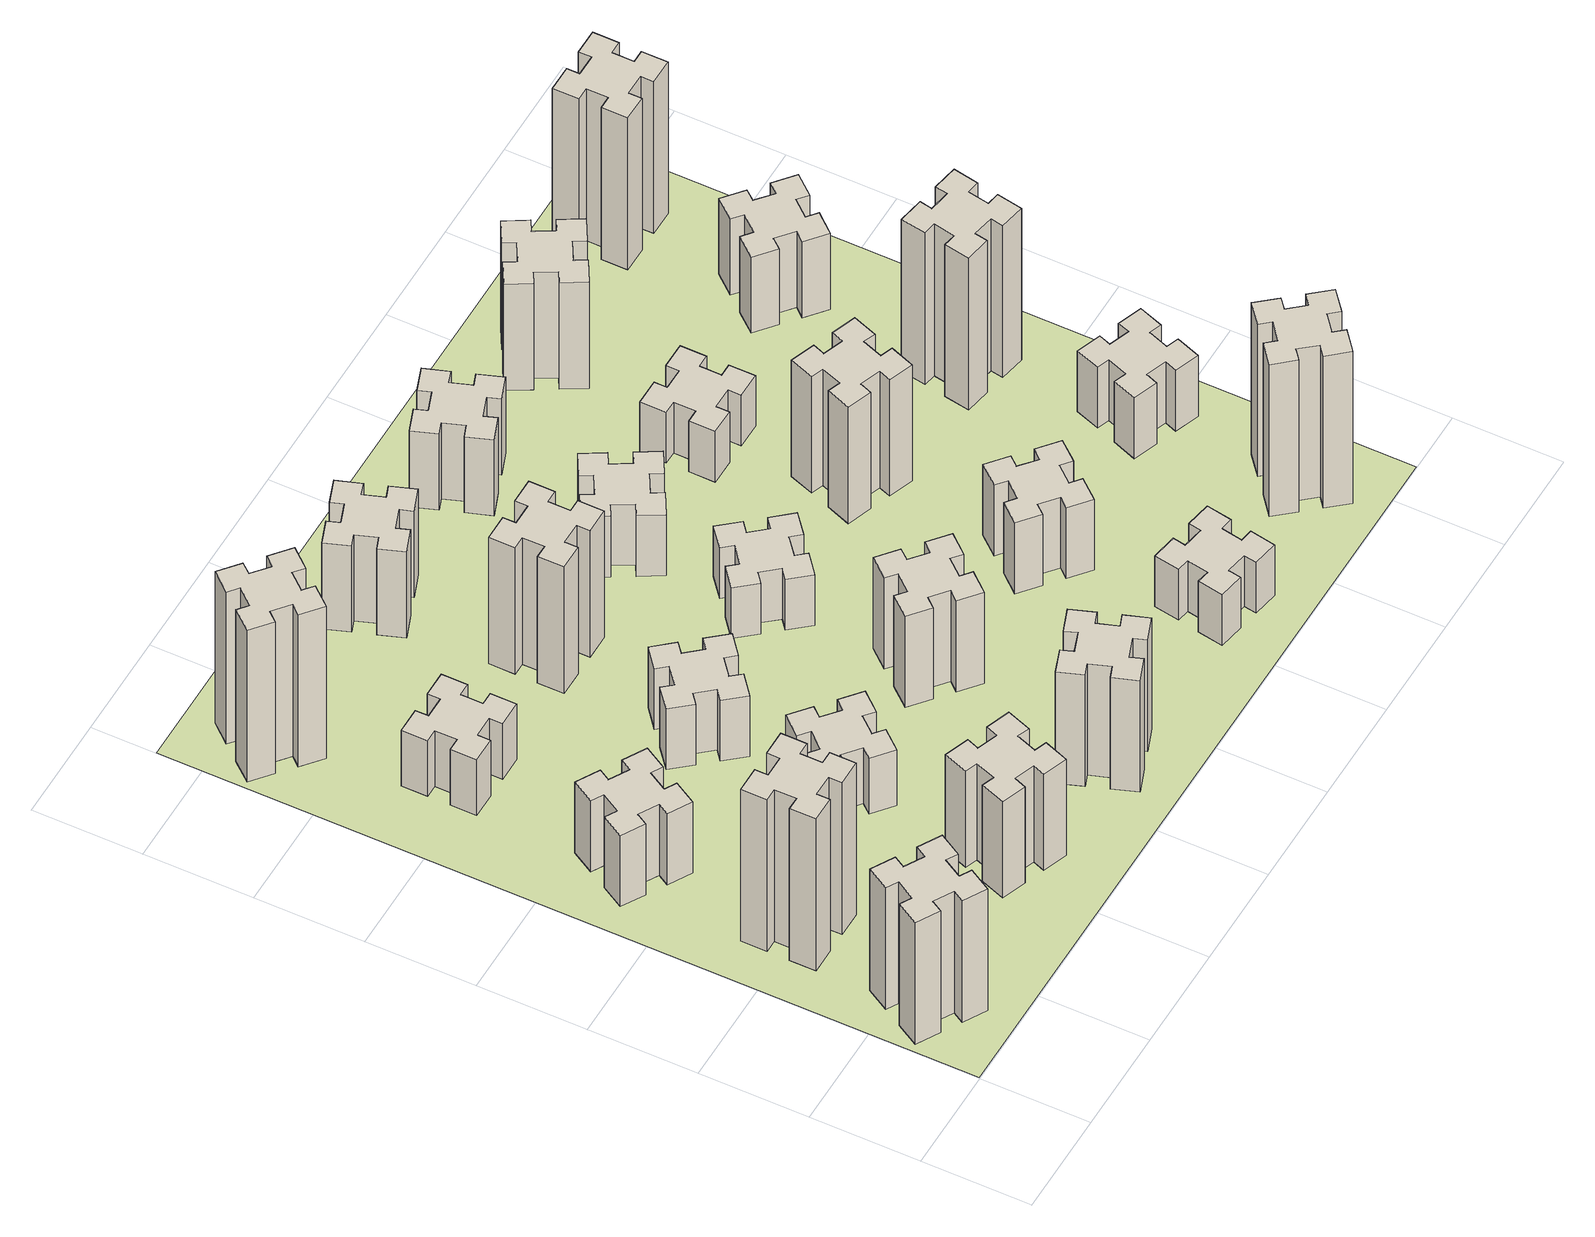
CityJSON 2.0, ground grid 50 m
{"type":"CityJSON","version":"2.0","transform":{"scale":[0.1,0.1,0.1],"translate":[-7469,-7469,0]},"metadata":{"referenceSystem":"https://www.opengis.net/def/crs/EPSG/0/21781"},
"CityObjects":{
"building1":{"type":"Building","attributes":{"class":"1000","function":"1000","usage":"1000","yearOfConstruction":2016,"roofType":"1000","measuredHeight":72,"storeysAboveGround":30,"storeysBelowGround":0},"geometry":[{"type":"Solid","lod":"1","boundaries":[[[[0,1,2,3,4,5,6,7,8,9,10,11,12,13,14,15,16,17,18,19]],[[17,16,20,21]],[[16,15,22,20]],[[15,14,23,22]],[[14,13,24,23]],[[13,12,25,24]],[[12,11,26,25]],[[11,10,27,26]],[[10,9,28,27]],[[9,8,29,28]],[[8,7,30,29]],[[7,6,31,30]],[[6,5,32,31]],[[5,4,33,32]],[[4,3,34,33]],[[3,2,35,34]],[[2,1,36,35]],[[1,0,37,36]],[[0,19,38,37]],[[19,18,39,38]],[[18,17,21,39]],[[24,25,26,27,28,29,30,31,32,33,34,35,36,37,38,39,21,20,22,23]]]]}]},
"building2":{"type":"Building","attributes":{"class":"1000","function":"1000","usage":"1000","yearOfConstruction":2016,"roofType":"1000","measuredHeight":90,"storeysAboveGround":30,"storeysBelowGround":0},"geometry":[{"type":"Solid","lod":"1","boundaries":[[[[40,41,42,43,44,45,46,47,48,49,50,51,52,53,54,55,56,57,58,59]],[[57,56,60,61]],[[56,55,62,60]],[[55,54,63,62]],[[54,53,64,63]],[[53,52,65,64]],[[52,51,66,65]],[[51,50,67,66]],[[50,49,68,67]],[[49,48,69,68]],[[48,47,70,69]],[[47,46,71,70]],[[46,45,72,71]],[[45,44,73,72]],[[44,43,74,73]],[[43,42,75,74]],[[42,41,76,75]],[[41,40,77,76]],[[40,59,78,77]],[[59,58,79,78]],[[58,57,61,79]],[[64,65,66,67,68,69,70,71,72,73,74,75,76,77,78,79,61,60,62,63]]]]}]},
"building3":{"type":"Building","attributes":{"class":"1000","function":"1000","usage":"1000","yearOfConstruction":2016,"roofType":"1000","measuredHeight":42,"storeysAboveGround":30,"storeysBelowGround":0},"geometry":[{"type":"Solid","lod":"1","boundaries":[[[[80,81,82,83,84,85,86,87,88,89,90,91,92,93,94,95,96,97,98,99]],[[97,96,100,101]],[[96,95,102,100]],[[95,94,103,102]],[[94,93,104,103]],[[93,92,105,104]],[[92,91,106,105]],[[91,90,107,106]],[[90,89,108,107]],[[89,88,109,108]],[[88,87,110,109]],[[87,86,111,110]],[[86,85,112,111]],[[85,84,113,112]],[[84,83,114,113]],[[83,82,115,114]],[[82,81,116,115]],[[81,80,117,116]],[[80,99,118,117]],[[99,98,119,118]],[[98,97,101,119]],[[104,105,106,107,108,109,110,111,112,113,114,115,116,117,118,119,101,100,102,103]]]]}]},
"building4":{"type":"Building","attributes":{"class":"1000","function":"1000","usage":"1000","yearOfConstruction":2016,"roofType":"1000","measuredHeight":33,"storeysAboveGround":30,"storeysBelowGround":0},"geometry":[{"type":"Solid","lod":"1","boundaries":[[[[120,121,122,123,124,125,126,127,128,129,130,131,132,133,134,135,136,137,138,139]],[[137,136,140,141]],[[136,135,142,140]],[[135,134,143,142]],[[134,133,144,143]],[[133,132,145,144]],[[132,131,146,145]],[[131,130,147,146]],[[130,129,148,147]],[[129,128,149,148]],[[128,127,150,149]],[[127,126,151,150]],[[126,125,152,151]],[[125,124,153,152]],[[124,123,154,153]],[[123,122,155,154]],[[122,121,156,155]],[[121,120,157,156]],[[120,139,158,157]],[[139,138,159,158]],[[138,137,141,159]],[[144,145,146,147,148,149,150,151,152,153,154,155,156,157,158,159,141,140,142,143]]]]}]},
"building5":{"type":"Building","attributes":{"class":"1000","function":"1000","usage":"1000","yearOfConstruction":2016,"roofType":"1000","measuredHeight":57,"storeysAboveGround":30,"storeysBelowGround":0},"geometry":[{"type":"Solid","lod":"1","boundaries":[[[[160,161,162,163,164,165,166,167,168,169,170,171,172,173,174,175,176,177,178,179]],[[177,176,180,181]],[[176,175,182,180]],[[175,174,183,182]],[[174,173,184,183]],[[173,172,185,184]],[[172,171,186,185]],[[171,170,187,186]],[[170,169,188,187]],[[169,168,189,188]],[[168,167,190,189]],[[167,166,191,190]],[[166,165,192,191]],[[165,164,193,192]],[[164,163,194,193]],[[163,162,195,194]],[[162,161,196,195]],[[161,160,197,196]],[[160,179,198,197]],[[179,178,199,198]],[[178,177,181,199]],[[184,185,186,187,188,189,190,191,192,193,194,195,196,197,198,199,181,180,182,183]]]]}]},
"building6":{"type":"Building","attributes":{"class":"1000","function":"1000","usage":"1000","yearOfConstruction":2016,"roofType":"1000","measuredHeight":90,"storeysAboveGround":30,"storeysBelowGround":0},"geometry":[{"type":"Solid","lod":"1","boundaries":[[[[200,201,202,203,204,205,206,207,208,209,210,211,212,213,214,215,216,217,218,219]],[[217,216,220,221]],[[216,215,222,220]],[[215,214,223,222]],[[214,213,224,223]],[[213,212,225,224]],[[212,211,226,225]],[[211,210,227,226]],[[210,209,228,227]],[[209,208,229,228]],[[208,207,230,229]],[[207,206,231,230]],[[206,205,232,231]],[[205,204,233,232]],[[204,203,234,233]],[[203,202,235,234]],[[202,201,236,235]],[[201,200,237,236]],[[200,219,238,237]],[[219,218,239,238]],[[218,217,221,239]],[[224,225,226,227,228,229,230,231,232,233,234,235,236,237,238,239,221,220,222,223]]]]}]},
"building7":{"type":"Building","attributes":{"class":"1000","function":"1000","usage":"1000","yearOfConstruction":2016,"roofType":"1000","measuredHeight":33,"storeysAboveGround":30,"storeysBelowGround":0},"geometry":[{"type":"Solid","lod":"1","boundaries":[[[[240,241,242,243,244,245,246,247,248,249,250,251,252,253,254,255,256,257,258,259]],[[257,256,260,261]],[[256,255,262,260]],[[255,254,263,262]],[[254,253,264,263]],[[253,252,265,264]],[[252,251,266,265]],[[251,250,267,266]],[[250,249,268,267]],[[249,248,269,268]],[[248,247,270,269]],[[247,246,271,270]],[[246,245,272,271]],[[245,244,273,272]],[[244,243,274,273]],[[243,242,275,274]],[[242,241,276,275]],[[241,240,277,276]],[[240,259,278,277]],[[259,258,279,278]],[[258,257,261,279]],[[264,265,266,267,268,269,270,271,272,273,274,275,276,277,278,279,261,260,262,263]]]]}]},
"building8":{"type":"Building","attributes":{"class":"1000","function":"1000","usage":"1000","yearOfConstruction":2016,"roofType":"1000","measuredHeight":36,"storeysAboveGround":30,"storeysBelowGround":0},"geometry":[{"type":"Solid","lod":"1","boundaries":[[[[280,281,282,283,284,285,286,287,288,289,290,291,292,293,294,295,296,297,298,299]],[[297,296,300,301]],[[296,295,302,300]],[[295,294,303,302]],[[294,293,304,303]],[[293,292,305,304]],[[292,291,306,305]],[[291,290,307,306]],[[290,289,308,307]],[[289,288,309,308]],[[288,287,310,309]],[[287,286,311,310]],[[286,285,312,311]],[[285,284,313,312]],[[284,283,314,313]],[[283,282,315,314]],[[282,281,316,315]],[[281,280,317,316]],[[280,299,318,317]],[[299,298,319,318]],[[298,297,301,319]],[[304,305,306,307,308,309,310,311,312,313,314,315,316,317,318,319,301,300,302,303]]]]}]},
"building9":{"type":"Building","attributes":{"class":"1000","function":"1000","usage":"1000","yearOfConstruction":2016,"roofType":"1000","measuredHeight":66,"storeysAboveGround":30,"storeysBelowGround":0},"geometry":[{"type":"Solid","lod":"1","boundaries":[[[[320,321,322,323,324,325,326,327,328,329,330,331,332,333,334,335,336,337,338,339]],[[337,336,340,341]],[[336,335,342,340]],[[335,334,343,342]],[[334,333,344,343]],[[333,332,345,344]],[[332,331,346,345]],[[331,330,347,346]],[[330,329,348,347]],[[329,328,349,348]],[[328,327,350,349]],[[327,326,351,350]],[[326,325,352,351]],[[325,324,353,352]],[[324,323,354,353]],[[323,322,355,354]],[[322,321,356,355]],[[321,320,357,356]],[[320,339,358,357]],[[339,338,359,358]],[[338,337,341,359]],[[344,345,346,347,348,349,350,351,352,353,354,355,356,357,358,359,341,340,342,343]]]]}]},
"building10":{"type":"Building","attributes":{"class":"1000","function":"1000","usage":"1000","yearOfConstruction":2016,"roofType":"1000","measuredHeight":75,"storeysAboveGround":30,"storeysBelowGround":0},"geometry":[{"type":"Solid","lod":"1","boundaries":[[[[360,361,362,363,364,365,366,367,368,369,370,371,372,373,374,375,376,377,378,379]],[[377,376,380,381]],[[376,375,382,380]],[[375,374,383,382]],[[374,373,384,383]],[[373,372,385,384]],[[372,371,386,385]],[[371,370,387,386]],[[370,369,388,387]],[[369,368,389,388]],[[368,367,390,389]],[[367,366,391,390]],[[366,365,392,391]],[[365,364,393,392]],[[364,363,394,393]],[[363,362,395,394]],[[362,361,396,395]],[[361,360,397,396]],[[360,379,398,397]],[[379,378,399,398]],[[378,377,381,399]],[[384,385,386,387,388,389,390,391,392,393,394,395,396,397,398,399,381,380,382,383]]]]}]},
"building11":{"type":"Building","attributes":{"class":"1000","function":"1000","usage":"1000","yearOfConstruction":2016,"roofType":"1000","measuredHeight":51,"storeysAboveGround":30,"storeysBelowGround":0},"geometry":[{"type":"Solid","lod":"1","boundaries":[[[[400,401,402,403,404,405,406,407,408,409,410,411,412,413,414,415,416,417,418,419]],[[417,416,420,421]],[[416,415,422,420]],[[415,414,423,422]],[[414,413,424,423]],[[413,412,425,424]],[[412,411,426,425]],[[411,410,427,426]],[[410,409,428,427]],[[409,408,429,428]],[[408,407,430,429]],[[407,406,431,430]],[[406,405,432,431]],[[405,404,433,432]],[[404,403,434,433]],[[403,402,435,434]],[[402,401,436,435]],[[401,400,437,436]],[[400,419,438,437]],[[419,418,439,438]],[[418,417,421,439]],[[424,425,426,427,428,429,430,431,432,433,434,435,436,437,438,439,421,420,422,423]]]]}]},
"building12":{"type":"Building","attributes":{"class":"1000","function":"1000","usage":"1000","yearOfConstruction":2016,"roofType":"1000","measuredHeight":54,"storeysAboveGround":30,"storeysBelowGround":0},"geometry":[{"type":"Solid","lod":"1","boundaries":[[[[440,441,442,443,444,445,446,447,448,449,450,451,452,453,454,455,456,457,458,459]],[[457,456,460,461]],[[456,455,462,460]],[[455,454,463,462]],[[454,453,464,463]],[[453,452,465,464]],[[452,451,466,465]],[[451,450,467,466]],[[450,449,468,467]],[[449,448,469,468]],[[448,447,470,469]],[[447,446,471,470]],[[446,445,472,471]],[[445,444,473,472]],[[444,443,474,473]],[[443,442,475,474]],[[442,441,476,475]],[[441,440,477,476]],[[440,459,478,477]],[[459,458,479,478]],[[458,457,461,479]],[[464,465,466,467,468,469,470,471,472,473,474,475,476,477,478,479,461,460,462,463]]]]}]},
"building13":{"type":"Building","attributes":{"class":"1000","function":"1000","usage":"1000","yearOfConstruction":2016,"roofType":"1000","measuredHeight":30,"storeysAboveGround":30,"storeysBelowGround":0},"geometry":[{"type":"Solid","lod":"1","boundaries":[[[[480,481,482,483,484,485,486,487,488,489,490,491,492,493,494,495,496,497,498,499]],[[497,496,500,501]],[[496,495,502,500]],[[495,494,503,502]],[[494,493,504,503]],[[493,492,505,504]],[[492,491,506,505]],[[491,490,507,506]],[[490,489,508,507]],[[489,488,509,508]],[[488,487,510,509]],[[487,486,511,510]],[[486,485,512,511]],[[485,484,513,512]],[[484,483,514,513]],[[483,482,515,514]],[[482,481,516,515]],[[481,480,517,516]],[[480,499,518,517]],[[499,498,519,518]],[[498,497,501,519]],[[504,505,506,507,508,509,510,511,512,513,514,515,516,517,518,519,501,500,502,503]]]]}]},
"building14":{"type":"Building","attributes":{"class":"1000","function":"1000","usage":"1000","yearOfConstruction":2016,"roofType":"1000","measuredHeight":36,"storeysAboveGround":30,"storeysBelowGround":0},"geometry":[{"type":"Solid","lod":"1","boundaries":[[[[520,521,522,523,524,525,526,527,528,529,530,531,532,533,534,535,536,537,538,539]],[[537,536,540,541]],[[536,535,542,540]],[[535,534,543,542]],[[534,533,544,543]],[[533,532,545,544]],[[532,531,546,545]],[[531,530,547,546]],[[530,529,548,547]],[[529,528,549,548]],[[528,527,550,549]],[[527,526,551,550]],[[526,525,552,551]],[[525,524,553,552]],[[524,523,554,553]],[[523,522,555,554]],[[522,521,556,555]],[[521,520,557,556]],[[520,539,558,557]],[[539,538,559,558]],[[538,537,541,559]],[[544,545,546,547,548,549,550,551,552,553,554,555,556,557,558,559,541,540,542,543]]]]}]},
"building15":{"type":"Building","attributes":{"class":"1000","function":"1000","usage":"1000","yearOfConstruction":2016,"roofType":"1000","measuredHeight":30,"storeysAboveGround":30,"storeysBelowGround":0},"geometry":[{"type":"Solid","lod":"1","boundaries":[[[[560,561,562,563,564,565,566,567,568,569,570,571,572,573,574,575,576,577,578,579]],[[577,576,580,581]],[[576,575,582,580]],[[575,574,583,582]],[[574,573,584,583]],[[573,572,585,584]],[[572,571,586,585]],[[571,570,587,586]],[[570,569,588,587]],[[569,568,589,588]],[[568,567,590,589]],[[567,566,591,590]],[[566,565,592,591]],[[565,564,593,592]],[[564,563,594,593]],[[563,562,595,594]],[[562,561,596,595]],[[561,560,597,596]],[[560,579,598,597]],[[579,578,599,598]],[[578,577,581,599]],[[584,585,586,587,588,589,590,591,592,593,594,595,596,597,598,599,581,580,582,583]]]]}]},
"building16":{"type":"Building","attributes":{"class":"1000","function":"1000","usage":"1000","yearOfConstruction":2016,"roofType":"1000","measuredHeight":45,"storeysAboveGround":30,"storeysBelowGround":0},"geometry":[{"type":"Solid","lod":"1","boundaries":[[[[600,601,602,603,604,605,606,607,608,609,610,611,612,613,614,615,616,617,618,619]],[[617,616,620,621]],[[616,615,622,620]],[[615,614,623,622]],[[614,613,624,623]],[[613,612,625,624]],[[612,611,626,625]],[[611,610,627,626]],[[610,609,628,627]],[[609,608,629,628]],[[608,607,630,629]],[[607,606,631,630]],[[606,605,632,631]],[[605,604,633,632]],[[604,603,634,633]],[[603,602,635,634]],[[602,601,636,635]],[[601,600,637,636]],[[600,619,638,637]],[[619,618,639,638]],[[618,617,621,639]],[[624,625,626,627,628,629,630,631,632,633,634,635,636,637,638,639,621,620,622,623]]]]}]},
"building17":{"type":"Building","attributes":{"class":"1000","function":"1000","usage":"1000","yearOfConstruction":2016,"roofType":"1000","measuredHeight":42,"storeysAboveGround":30,"storeysBelowGround":0},"geometry":[{"type":"Solid","lod":"1","boundaries":[[[[640,641,642,643,644,645,646,647,648,649,650,651,652,653,654,655,656,657,658,659]],[[657,656,660,661]],[[656,655,662,660]],[[655,654,663,662]],[[654,653,664,663]],[[653,652,665,664]],[[652,651,666,665]],[[651,650,667,666]],[[650,649,668,667]],[[649,648,669,668]],[[648,647,670,669]],[[647,646,671,670]],[[646,645,672,671]],[[645,644,673,672]],[[644,643,674,673]],[[643,642,675,674]],[[642,641,676,675]],[[641,640,677,676]],[[640,659,678,677]],[[659,658,679,678]],[[658,657,661,679]],[[664,665,666,667,668,669,670,671,672,673,674,675,676,677,678,679,661,660,662,663]]]]}]},
"building18":{"type":"Building","attributes":{"class":"1000","function":"1000","usage":"1000","yearOfConstruction":2016,"roofType":"1000","measuredHeight":69,"storeysAboveGround":30,"storeysBelowGround":0},"geometry":[{"type":"Solid","lod":"1","boundaries":[[[[680,681,682,683,684,685,686,687,688,689,690,691,692,693,694,695,696,697,698,699]],[[697,696,700,701]],[[696,695,702,700]],[[695,694,703,702]],[[694,693,704,703]],[[693,692,705,704]],[[692,691,706,705]],[[691,690,707,706]],[[690,689,708,707]],[[689,688,709,708]],[[688,687,710,709]],[[687,686,711,710]],[[686,685,712,711]],[[685,684,713,712]],[[684,683,714,713]],[[683,682,715,714]],[[682,681,716,715]],[[681,680,717,716]],[[680,699,718,717]],[[699,698,719,718]],[[698,697,701,719]],[[704,705,706,707,708,709,710,711,712,713,714,715,716,717,718,719,701,700,702,703]]]]}]},
"building19":{"type":"Building","attributes":{"class":"1000","function":"1000","usage":"1000","yearOfConstruction":2016,"roofType":"1000","measuredHeight":30,"storeysAboveGround":30,"storeysBelowGround":0},"geometry":[{"type":"Solid","lod":"1","boundaries":[[[[720,721,722,723,724,725,726,727,728,729,730,731,732,733,734,735,736,737,738,739]],[[737,736,740,741]],[[736,735,742,740]],[[735,734,743,742]],[[734,733,744,743]],[[733,732,745,744]],[[732,731,746,745]],[[731,730,747,746]],[[730,729,748,747]],[[729,728,749,748]],[[728,727,750,749]],[[727,726,751,750]],[[726,725,752,751]],[[725,724,753,752]],[[724,723,754,753]],[[723,722,755,754]],[[722,721,756,755]],[[721,720,757,756]],[[720,739,758,757]],[[739,738,759,758]],[[738,737,741,759]],[[744,745,746,747,748,749,750,751,752,753,754,755,756,757,758,759,741,740,742,743]]]]}]},
"building20":{"type":"Building","attributes":{"class":"1000","function":"1000","usage":"1000","yearOfConstruction":2016,"roofType":"1000","measuredHeight":90,"storeysAboveGround":30,"storeysBelowGround":0},"geometry":[{"type":"Solid","lod":"1","boundaries":[[[[760,761,762,763,764,765,766,767,768,769,770,771,772,773,774,775,776,777,778,779]],[[777,776,780,781]],[[776,775,782,780]],[[775,774,783,782]],[[774,773,784,783]],[[773,772,785,784]],[[772,771,786,785]],[[771,770,787,786]],[[770,769,788,787]],[[769,768,789,788]],[[768,767,790,789]],[[767,766,791,790]],[[766,765,792,791]],[[765,764,793,792]],[[764,763,794,793]],[[763,762,795,794]],[[762,761,796,795]],[[761,760,797,796]],[[760,779,798,797]],[[779,778,799,798]],[[778,777,781,799]],[[784,785,786,787,788,789,790,791,792,793,794,795,796,797,798,799,781,780,782,783]]]]}]},
"building21":{"type":"Building","attributes":{"class":"1000","function":"1000","usage":"1000","yearOfConstruction":2016,"roofType":"1000","measuredHeight":63,"storeysAboveGround":30,"storeysBelowGround":0},"geometry":[{"type":"Solid","lod":"1","boundaries":[[[[800,801,802,803,804,805,806,807,808,809,810,811,812,813,814,815,816,817,818,819]],[[817,816,820,821]],[[816,815,822,820]],[[815,814,823,822]],[[814,813,824,823]],[[813,812,825,824]],[[812,811,826,825]],[[811,810,827,826]],[[810,809,828,827]],[[809,808,829,828]],[[808,807,830,829]],[[807,806,831,830]],[[806,805,832,831]],[[805,804,833,832]],[[804,803,834,833]],[[803,802,835,834]],[[802,801,836,835]],[[801,800,837,836]],[[800,819,838,837]],[[819,818,839,838]],[[818,817,821,839]],[[824,825,826,827,828,829,830,831,832,833,834,835,836,837,838,839,821,820,822,823]]]]}]},
"building22":{"type":"Building","attributes":{"class":"1000","function":"1000","usage":"1000","yearOfConstruction":2016,"roofType":"1000","measuredHeight":36,"storeysAboveGround":30,"storeysBelowGround":0},"geometry":[{"type":"Solid","lod":"1","boundaries":[[[[840,841,842,843,844,845,846,847,848,849,850,851,852,853,854,855,856,857,858,859]],[[857,856,860,861]],[[856,855,862,860]],[[855,854,863,862]],[[854,853,864,863]],[[853,852,865,864]],[[852,851,866,865]],[[851,850,867,866]],[[850,849,868,867]],[[849,848,869,868]],[[848,847,870,869]],[[847,846,871,870]],[[846,845,872,871]],[[845,844,873,872]],[[844,843,874,873]],[[843,842,875,874]],[[842,841,876,875]],[[841,840,877,876]],[[840,859,878,877]],[[859,858,879,878]],[[858,857,861,879]],[[864,865,866,867,868,869,870,871,872,873,874,875,876,877,878,879,861,860,862,863]]]]}]},
"building23":{"type":"Building","attributes":{"class":"1000","function":"1000","usage":"1000","yearOfConstruction":2016,"roofType":"1000","measuredHeight":90,"storeysAboveGround":30,"storeysBelowGround":0},"geometry":[{"type":"Solid","lod":"1","boundaries":[[[[880,881,882,883,884,885,886,887,888,889,890,891,892,893,894,895,896,897,898,899]],[[897,896,900,901]],[[896,895,902,900]],[[895,894,903,902]],[[894,893,904,903]],[[893,892,905,904]],[[892,891,906,905]],[[891,890,907,906]],[[890,889,908,907]],[[889,888,909,908]],[[888,887,910,909]],[[887,886,911,910]],[[886,885,912,911]],[[885,884,913,912]],[[884,883,914,913]],[[883,882,915,914]],[[882,881,916,915]],[[881,880,917,916]],[[880,899,918,917]],[[899,898,919,918]],[[898,897,901,919]],[[904,905,906,907,908,909,910,911,912,913,914,915,916,917,918,919,901,900,902,903]]]]}]},
"building24":{"type":"Building","attributes":{"class":"1000","function":"1000","usage":"1000","yearOfConstruction":2016,"roofType":"1000","measuredHeight":45,"storeysAboveGround":30,"storeysBelowGround":0},"geometry":[{"type":"Solid","lod":"1","boundaries":[[[[920,921,922,923,924,925,926,927,928,929,930,931,932,933,934,935,936,937,938,939]],[[937,936,940,941]],[[936,935,942,940]],[[935,934,943,942]],[[934,933,944,943]],[[933,932,945,944]],[[932,931,946,945]],[[931,930,947,946]],[[930,929,948,947]],[[929,928,949,948]],[[928,927,950,949]],[[927,926,951,950]],[[926,925,952,951]],[[925,924,953,952]],[[924,923,954,953]],[[923,922,955,954]],[[922,921,956,955]],[[921,920,957,956]],[[920,939,958,957]],[[939,938,959,958]],[[938,937,941,959]],[[944,945,946,947,948,949,950,951,952,953,954,955,956,957,958,959,941,940,942,943]]]]}]},
"building25":{"type":"Building","attributes":{"class":"1000","function":"1000","usage":"1000","yearOfConstruction":2016,"roofType":"1000","measuredHeight":90,"storeysAboveGround":30,"storeysBelowGround":0},"geometry":[{"type":"Solid","lod":"1","boundaries":[[[[960,961,962,963,964,965,966,967,968,969,970,971,972,973,974,975,976,977,978,979]],[[977,976,980,981]],[[976,975,982,980]],[[975,974,983,982]],[[974,973,984,983]],[[973,972,985,984]],[[972,971,986,985]],[[971,970,987,986]],[[970,969,988,987]],[[969,968,989,988]],[[968,967,990,989]],[[967,966,991,990]],[[966,965,992,991]],[[965,964,993,992]],[[964,963,994,993]],[[963,962,995,994]],[[962,961,996,995]],[[961,960,997,996]],[[960,979,998,997]],[[979,978,999,998]],[[978,977,981,999]],[[984,985,986,987,988,989,990,991,992,993,994,995,996,997,998,999,981,980,982,983]]]]}]},
"landuse1":{"type":"LandUse","attributes":{"name":"plot1","function":"1010"},"geometry":[{"type":"MultiSurface","lod":"1","boundaries":[[[1000,1001,1002,1003]]]}]}
},
"vertices":[
[177,305,0],[264,255,0],[234,203,0],[338,143,0],[398,247,0],[346,277,0],[396,364,0],[448,334,0],[508,438,0],[404,498,0],[374,446,0],[287,496,0],[317,548,0],[213,608,0],[153,504,0],[205,474,0],[155,387,0],[103,417,0],[43,313,0],[147,253,0],[155,387,720],[103,417,720],[205,474,720],[153,504,720],[213,608,720],[317,548,720],[287,496,720],[374,446,720],[404,498,720],[508,438,720],[448,334,720],[396,364,720],[346,277,720],[398,247,720],[338,143,720],[234,203,720],[264,255,720],[177,305,720],[147,253,720],[43,313,720],
[265,1065,0],[265,965,0],[205,965,0],[205,845,0],[325,845,0],[325,905,0],[425,905,0],[425,845,0],[545,845,0],[545,965,0],[485,965,0],[485,1065,0],[545,1065,0],[545,1185,0],[425,1185,0],[425,1125,0],[325,1125,0],[325,1185,0],[205,1185,0],[205,1065,0],[325,1125,900],[325,1185,900],[425,1125,900],[425,1185,900],[545,1185,900],[545,1065,900],[485,1065,900],[485,965,900],[545,965,900],[545,845,900],[425,845,900],[425,905,900],[325,905,900],[325,845,900],[205,845,900],[205,965,900],[265,965,900],[265,1065,900],[205,1065,900],[205,1185,900],
[474,1826,0],[387,1876,0],[417,1928,0],[313,1988,0],[253,1884,0],[305,1854,0],[255,1767,0],[203,1797,0],[143,1693,0],[247,1633,0],[277,1685,0],[364,1635,0],[334,1583,0],[438,1523,0],[498,1627,0],[446,1657,0],[496,1744,0],[548,1714,0],[608,1818,0],[504,1878,0],[496,1744,420],[548,1714,420],[446,1657,420],[498,1627,420],[438,1523,420],[334,1583,420],[364,1635,420],[277,1685,420],[247,1633,420],[143,1693,420],[203,1797,420],[255,1767,420],[305,1854,420],[253,1884,420],[313,1988,420],[417,1928,420],[387,1876,420],[474,1826,420],[504,1878,420],[608,1818,420],
[425,2485,0],[525,2485,0],[525,2425,0],[645,2425,0],[645,2545,0],[585,2545,0],[585,2645,0],[645,2645,0],[645,2765,0],[525,2765,0],[525,2705,0],[425,2705,0],[425,2765,0],[305,2765,0],[305,2645,0],[365,2645,0],[365,2545,0],[305,2545,0],[305,2425,0],[425,2425,0],[365,2545,330],[305,2545,330],[365,2645,330],[305,2645,330],[305,2765,330],[425,2765,330],[425,2705,330],[525,2705,330],[525,2765,330],[645,2765,330],[645,2645,330],[585,2645,330],[585,2545,330],[645,2545,330],[645,2425,330],[525,2425,330],[525,2485,330],[425,2485,330],[425,2425,330],[305,2425,330],
[1202,391,0],[1236,485,0],[1292,464,0],[1333,577,0],[1220,618,0],[1200,562,0],[1106,596,0],[1127,652,0],[1014,693,0],[973,580,0],[1029,560,0],[995,466,0],[939,487,0],[897,374,0],[1010,333,0],[1031,389,0],[1125,355,0],[1104,299,0],[1217,257,0],[1258,370,0],[1125,355,570],[1104,299,570],[1031,389,570],[1010,333,570],[897,374,570],[939,487,570],[995,466,570],[1029,560,570],[973,580,570],[1014,693,570],[1127,652,570],[1106,596,570],[1200,562,570],[1220,618,570],[1333,577,570],[1292,464,570],[1236,485,570],[1202,391,570],[1258,370,570],[1217,257,570],
[384,3387,0],[308,3452,0],[346,3498,0],[254,3575,0],[177,3483,0],[223,3444,0],[159,3368,0],[113,3406,0],[36,3314,0],[128,3237,0],[166,3283,0],[243,3219,0],[204,3173,0],[296,3096,0],[373,3188,0],[327,3226,0],[392,3303,0],[438,3264,0],[515,3356,0],[423,3433,0],[392,3303,900],[438,3264,900],[327,3226,900],[373,3188,900],[296,3096,900],[204,3173,900],[243,3219,900],[166,3283,900],[128,3237,900],[36,3314,900],[113,3406,900],[159,3368,900],[223,3444,900],[177,3483,900],[254,3575,900],[346,3498,900],[308,3452,900],[384,3387,900],[423,3433,900],[515,3356,900],
[1224,1267,0],[1148,1332,0],[1186,1378,0],[1094,1455,0],[1017,1363,0],[1063,1324,0],[999,1248,0],[953,1286,0],[876,1194,0],[968,1117,0],[1006,1163,0],[1083,1099,0],[1044,1053,0],[1136,976,0],[1213,1068,0],[1167,1106,0],[1232,1183,0],[1278,1144,0],[1355,1236,0],[1263,1313,0],[1232,1183,330],[1278,1144,330],[1167,1106,330],[1213,1068,330],[1136,976,330],[1044,1053,330],[1083,1099,330],[1006,1163,330],[968,1117,330],[876,1194,330],[953,1286,330],[999,1248,330],[1063,1324,330],[1017,1363,330],[1094,1455,330],[1186,1378,330],[1148,1332,330],[1224,1267,330],[1263,1313,330],[1355,1236,330],
[1083,1972,0],[1006,1907,0],[968,1953,0],[876,1876,0],[953,1784,0],[999,1823,0],[1063,1746,0],[1017,1708,0],[1094,1616,0],[1186,1693,0],[1148,1739,0],[1224,1803,0],[1263,1757,0],[1355,1834,0],[1278,1926,0],[1232,1888,0],[1167,1964,0],[1213,2003,0],[1136,2095,0],[1044,2018,0],[1167,1964,360],[1213,2003,360],[1232,1888,360],[1278,1926,360],[1355,1834,360],[1263,1757,360],[1224,1803,360],[1148,1739,360],[1186,1693,360],[1094,1616,360],[1017,1708,360],[1063,1746,360],[999,1823,360],[953,1784,360],[876,1876,360],[968,1953,360],[1006,1907,360],[1083,1972,360],[1044,2018,360],[1136,2095,360],
[1765,496,0],[1671,462,0],[1650,518,0],[1537,477,0],[1579,364,0],[1635,385,0],[1669,291,0],[1613,270,0],[1654,157,0],[1767,199,0],[1746,255,0],[1840,289,0],[1860,233,0],[1973,274,0],[1932,387,0],[1876,366,0],[1842,460,0],[1898,480,0],[1857,593,0],[1744,552,0],[1842,460,660],[1898,480,660],[1876,366,660],[1932,387,660],[1973,274,660],[1860,233,660],[1840,289,660],[1746,255,660],[1767,199,660],[1654,157,660],[1613,270,660],[1669,291,660],[1635,385,660],[1579,364,660],[1537,477,660],[1650,518,660],[1671,462,660],[1765,496,660],[1744,552,660],[1857,593,660],
[1325,2545,0],[1325,2645,0],[1385,2645,0],[1385,2765,0],[1265,2765,0],[1265,2705,0],[1165,2705,0],[1165,2765,0],[1045,2765,0],[1045,2645,0],[1105,2645,0],[1105,2545,0],[1045,2545,0],[1045,2425,0],[1165,2425,0],[1165,2485,0],[1265,2485,0],[1265,2425,0],[1385,2425,0],[1385,2545,0],[1265,2485,750],[1265,2425,750],[1165,2485,750],[1165,2425,750],[1045,2425,750],[1045,2545,750],[1105,2545,750],[1105,2645,750],[1045,2645,750],[1045,2765,750],[1165,2765,750],[1165,2705,750],[1265,2705,750],[1265,2765,750],[1385,2765,750],[1385,2645,750],[1325,2645,750],[1325,2545,750],[1385,2545,750],[1385,2425,750],
[1125,3456,0],[1031,3422,0],[1010,3478,0],[897,3437,0],[939,3324,0],[995,3345,0],[1029,3251,0],[973,3230,0],[1014,3117,0],[1127,3159,0],[1106,3215,0],[1200,3249,0],[1220,3193,0],[1333,3234,0],[1292,3347,0],[1236,3326,0],[1202,3420,0],[1258,3440,0],[1217,3553,0],[1104,3512,0],[1202,3420,510],[1258,3440,510],[1236,3326,510],[1292,3347,510],[1333,3234,510],[1220,3193,510],[1200,3249,510],[1106,3215,510],[1127,3159,510],[1014,3117,510],[973,3230,510],[1029,3251,510],[995,3345,510],[939,3324,510],[897,3437,510],[1010,3478,510],[1031,3422,510],[1125,3456,510],[1104,3512,510],[1217,3553,510],
[1746,1163,0],[1823,1099,0],[1784,1053,0],[1876,976,0],[1953,1068,0],[1907,1106,0],[1972,1183,0],[2018,1144,0],[2095,1236,0],[2003,1313,0],[1964,1267,0],[1888,1332,0],[1926,1378,0],[1834,1455,0],[1757,1363,0],[1803,1324,0],[1739,1248,0],[1693,1286,0],[1616,1194,0],[1708,1117,0],[1739,1248,540],[1693,1286,540],[1803,1324,540],[1757,1363,540],[1834,1455,540],[1926,1378,540],[1888,1332,540],[1964,1267,540],[2003,1313,540],[2095,1236,540],[2018,1144,540],[1972,1183,540],[1907,1106,540],[1953,1068,540],[1876,976,540],[1784,1053,540],[1823,1099,540],[1746,1163,540],[1708,1117,540],[1616,1194,540],
[1972,1988,0],[1907,2064,0],[1953,2103,0],[1876,2195,0],[1784,2118,0],[1823,2072,0],[1746,2007,0],[1708,2053,0],[1616,1976,0],[1693,1884,0],[1739,1923,0],[1803,1846,0],[1757,1808,0],[1834,1716,0],[1926,1793,0],[1888,1839,0],[1964,1903,0],[2003,1857,0],[2095,1934,0],[2018,2026,0],[1964,1903,300],[2003,1857,300],[1888,1839,300],[1926,1793,300],[1834,1716,300],[1757,1808,300],[1803,1846,300],[1739,1923,300],[1693,1884,300],[1616,1976,300],[1708,2053,300],[1746,2007,300],[1823,2072,300],[1784,2118,300],[1876,2195,300],[1953,2103,300],[1907,2064,300],[1972,1988,300],[2018,2026,300],[2095,1934,300],
[1976,2607,0],[1926,2694,0],[1978,2724,0],[1918,2828,0],[1814,2768,0],[1844,2716,0],[1757,2666,0],[1727,2718,0],[1623,2658,0],[1683,2554,0],[1735,2584,0],[1785,2497,0],[1733,2467,0],[1793,2363,0],[1897,2423,0],[1867,2475,0],[1954,2525,0],[1984,2473,0],[2088,2533,0],[2028,2637,0],[1954,2525,360],[1984,2473,360],[1867,2475,360],[1897,2423,360],[1793,2363,360],[1733,2467,360],[1785,2497,360],[1735,2584,360],[1683,2554,360],[1623,2658,360],[1727,2718,360],[1757,2666,360],[1844,2716,360],[1814,2768,360],[1918,2828,360],[1978,2724,360],[1926,2694,360],[1976,2607,360],[2028,2637,360],[2088,2533,360],
[2596,444,0],[2578,345,0],[2519,356,0],[2498,237,0],[2617,217,0],[2627,276,0],[2725,258,0],[2715,199,0],[2833,178,0],[2854,297,0],[2795,307,0],[2812,405,0],[2871,395,0],[2892,513,0],[2774,534,0],[2764,475,0],[2665,492,0],[2676,551,0],[2557,572,0],[2537,454,0],[2665,492,300],[2676,551,300],[2764,475,300],[2774,534,300],[2892,513,300],[2871,395,300],[2812,405,300],[2795,307,300],[2854,297,300],[2833,178,300],[2715,199,300],[2725,258,300],[2627,276,300],[2617,217,300],[2498,237,300],[2519,356,300],[2578,345,300],[2596,444,300],[2537,454,300],[2557,572,300],
[1865,3456,0],[1771,3422,0],[1750,3478,0],[1637,3437,0],[1679,3324,0],[1735,3345,0],[1769,3251,0],[1713,3230,0],[1754,3117,0],[1867,3159,0],[1846,3215,0],[1940,3249,0],[1960,3193,0],[2073,3234,0],[2032,3347,0],[1976,3326,0],[1942,3420,0],[1998,3440,0],[1957,3553,0],[1844,3512,0],[1942,3420,450],[1998,3440,450],[1976,3326,450],[2032,3347,450],[2073,3234,450],[1960,3193,450],[1940,3249,450],[1846,3215,450],[1867,3159,450],[1754,3117,450],[1713,3230,450],[1769,3251,450],[1735,3345,450],[1679,3324,450],[1637,3437,450],[1750,3478,450],[1771,3422,450],[1865,3456,450],[1844,3512,450],[1957,3553,450],
[2647,1006,0],[2712,1083,0],[2758,1044,0],[2835,1136,0],[2743,1213,0],[2704,1167,0],[2628,1232,0],[2666,1278,0],[2574,1355,0],[2497,1263,0],[2543,1224,0],[2479,1148,0],[2433,1186,0],[2356,1094,0],[2448,1017,0],[2486,1063,0],[2563,999,0],[2524,953,0],[2616,876,0],[2693,968,0],[2563,999,420],[2524,953,420],[2486,1063,420],[2448,1017,420],[2356,1094,420],[2433,1186,420],[2479,1148,420],[2543,1224,420],[2497,1263,420],[2574,1355,420],[2666,1278,420],[2628,1232,420],[2704,1167,420],[2743,1213,420],[2835,1136,420],[2758,1044,420],[2712,1083,420],[2647,1006,420],[2693,968,420],[2616,876,420],
[2682,1871,0],[2716,1965,0],[2772,1944,0],[2813,2057,0],[2700,2098,0],[2680,2042,0],[2586,2076,0],[2607,2132,0],[2494,2173,0],[2453,2060,0],[2509,2040,0],[2475,1946,0],[2419,1967,0],[2377,1854,0],[2490,1813,0],[2511,1869,0],[2605,1835,0],[2584,1779,0],[2697,1737,0],[2738,1850,0],[2605,1835,690],[2584,1779,690],[2511,1869,690],[2490,1813,690],[2377,1854,690],[2419,1967,690],[2475,1946,690],[2509,2040,690],[2453,2060,690],[2494,2173,690],[2607,2132,690],[2586,2076,690],[2680,2042,690],[2700,2098,690],[2813,2057,690],[2772,1944,690],[2716,1965,690],[2682,1871,690],[2738,1850,690],[2697,1737,690],
[2605,2545,0],[2605,2645,0],[2665,2645,0],[2665,2765,0],[2545,2765,0],[2545,2705,0],[2445,2705,0],[2445,2765,0],[2325,2765,0],[2325,2645,0],[2385,2645,0],[2385,2545,0],[2325,2545,0],[2325,2425,0],[2445,2425,0],[2445,2485,0],[2545,2485,0],[2545,2425,0],[2665,2425,0],[2665,2545,0],[2545,2485,300],[2545,2425,300],[2445,2485,300],[2445,2425,300],[2325,2425,300],[2325,2545,300],[2385,2545,300],[2385,2645,300],[2325,2645,300],[2325,2765,300],[2445,2765,300],[2445,2705,300],[2545,2705,300],[2545,2765,300],[2665,2765,300],[2665,2645,300],[2605,2645,300],[2605,2545,300],[2665,2545,300],[2665,2425,300],
[3468,259,0],[3544,323,0],[3583,277,0],[3675,354,0],[3598,446,0],[3552,408,0],[3487,484,0],[3533,523,0],[3456,615,0],[3364,538,0],[3403,492,0],[3326,427,0],[3288,473,0],[3196,396,0],[3273,304,0],[3319,343,0],[3383,266,0],[3337,228,0],[3414,136,0],[3506,213,0],[3383,266,900],[3337,228,900],[3319,343,900],[3273,304,900],[3196,396,900],[3288,473,900],[3326,427,900],[3403,492,900],[3364,538,900],[3456,615,900],[3533,523,900],[3487,484,900],[3552,408,900],[3598,446,900],[3675,354,900],[3583,277,900],[3544,323,900],[3468,259,900],[3506,213,900],[3414,136,900],
[2716,3347,0],[2666,3434,0],[2718,3464,0],[2658,3568,0],[2554,3508,0],[2584,3456,0],[2497,3406,0],[2467,3458,0],[2363,3398,0],[2423,3294,0],[2475,3324,0],[2525,3237,0],[2473,3207,0],[2533,3103,0],[2637,3163,0],[2607,3215,0],[2694,3265,0],[2724,3213,0],[2828,3273,0],[2768,3377,0],[2694,3265,630],[2724,3213,630],[2607,3215,630],[2637,3163,630],[2533,3103,630],[2473,3207,630],[2525,3237,630],[2475,3324,630],[2423,3294,630],[2363,3398,630],[2467,3458,630],[2497,3406,630],[2584,3456,630],[2554,3508,630],[2658,3568,630],[2718,3464,630],[2666,3434,630],[2716,3347,630],[2768,3377,630],[2828,3273,630],
[3351,1029,0],[3445,995,0],[3424,939,0],[3537,897,0],[3578,1010,0],[3522,1031,0],[3556,1125,0],[3612,1104,0],[3653,1217,0],[3540,1258,0],[3520,1202,0],[3426,1236,0],[3447,1292,0],[3334,1333,0],[3293,1220,0],[3349,1200,0],[3315,1106,0],[3259,1127,0],[3217,1014,0],[3330,973,0],[3315,1106,360],[3259,1127,360],[3349,1200,360],[3293,1220,360],[3334,1333,360],[3447,1292,360],[3426,1236,360],[3520,1202,360],[3540,1258,360],[3653,1217,360],[3612,1104,360],[3556,1125,360],[3522,1031,360],[3578,1010,360],[3537,897,360],[3424,939,360],[3445,995,360],[3351,1029,360],[3330,973,360],[3217,1014,360],
[3435,1787,0],[3452,1885,0],[3511,1875,0],[3532,1993,0],[3414,2014,0],[3404,1955,0],[3305,1972,0],[3316,2031,0],[3197,2052,0],[3177,1934,0],[3236,1924,0],[3218,1825,0],[3159,1836,0],[3138,1717,0],[3257,1697,0],[3267,1756,0],[3365,1738,0],[3355,1679,0],[3473,1658,0],[3494,1777,0],[3365,1738,900],[3355,1679,900],[3267,1756,900],[3257,1697,900],[3138,1717,900],[3159,1836,900],[3218,1825,900],[3236,1924,900],[3177,1934,900],[3197,2052,900],[3316,2031,900],[3305,1972,900],[3404,1955,900],[3414,2014,900],[3532,1993,900],[3511,1875,900],[3452,1885,900],[3435,1787,900],[3494,1777,900],[3473,1658,900],
[3444,2747,0],[3368,2812,0],[3406,2858,0],[3314,2935,0],[3237,2843,0],[3283,2804,0],[3219,2728,0],[3173,2766,0],[3096,2674,0],[3188,2597,0],[3226,2643,0],[3303,2579,0],[3264,2533,0],[3356,2456,0],[3433,2548,0],[3387,2586,0],[3452,2663,0],[3498,2624,0],[3575,2716,0],[3483,2793,0],[3452,2663,450],[3498,2624,450],[3387,2586,450],[3433,2548,450],[3356,2456,450],[3264,2533,450],[3303,2579,450],[3226,2643,450],[3188,2597,450],[3096,2674,450],[3173,2766,450],[3219,2728,450],[3283,2804,450],[3237,2843,450],[3314,2935,450],[3406,2858,450],[3368,2812,450],[3444,2747,450],[3483,2793,450],[3575,2716,450],
[3285,3325,0],[3385,3325,0],[3385,3265,0],[3505,3265,0],[3505,3385,0],[3445,3385,0],[3445,3485,0],[3505,3485,0],[3505,3605,0],[3385,3605,0],[3385,3545,0],[3285,3545,0],[3285,3605,0],[3165,3605,0],[3165,3485,0],[3225,3485,0],[3225,3385,0],[3165,3385,0],[3165,3265,0],[3285,3265,0],[3225,3385,900],[3165,3385,900],[3225,3485,900],[3165,3485,900],[3165,3605,900],[3285,3605,900],[3285,3545,900],[3385,3545,900],[3385,3605,900],[3505,3605,900],[3505,3485,900],[3445,3485,900],[3445,3385,900],[3505,3385,900],[3505,3265,900],[3385,3265,900],[3385,3325,900],[3285,3325,900],[3285,3265,900],[3165,3265,900],
[5,3705,0],[3705,3705,0],[3705,5,0],[5,5,0]
]}
